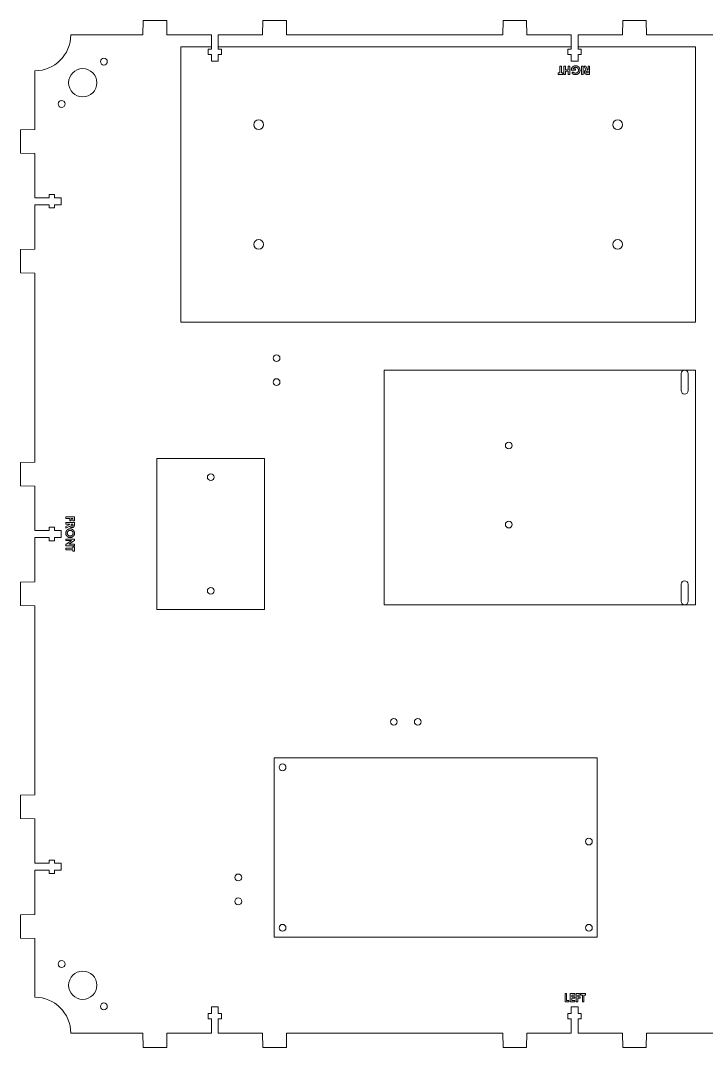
# Model space of a CAD drawing. Header units: millimetres. Extents: x -232 to 232, y -214 to 214.
# Drawn here: x -231.5 to 55.1, y -214.4 to 214.4 of the extents above; entities that cross this region are included whole.
import ezdxf

# ---------------------------------------------------------------- set-up
doc = ezdxf.new("R2010")
doc.units = ezdxf.units.MM

msp = doc.modelspace()

# ---------------------------------------------------------------- linework, layer by layer
at = {"color": 7, "linetype": 'Continuous', "lineweight": 15}
for p, q in [((-180.25, 214.45), (-180.35, 208.45)), ((-180.25, 214.45), (-170.45, 214.45)), ((-170.35, 208.45), (-170.45, 214.45)), ((-130.25, 214.45), (-130.35, 208.45)), ((-130.25, 214.45), (-120.45, 214.45)), ((-120.35, 208.45), (-120.45, 214.45)), ((-29.9, 214.45), (-30, 208.45)), ((-29.9, 214.45), (-20.1, 214.45)), ((-20, 208.45), (-20.1, 214.45)), ((20.1, 214.45), (20, 208.45)), ((29.9, 214.45), (20.1, 214.45)), ((30, 208.45), (29.9, 214.45)), ((-180.35, 208.45), (-210.53, 208.45)), ((-151.78, 208.45), (-170.35, 208.45)), ((-151.78, 208.45), (-151.78, 202.45)), ((-130.35, 208.45), (-148.93, 208.45)), ((-148.93, 202.45), (-148.93, 208.45)), ((-30, 208.45), (-120.35, 208.45)), ((-1.43, 208.45), (-20, 208.45)), ((-1.43, 208.45), (-1.43, 202.45)), ((1.43, 208.45), (20, 208.45)), ((1.43, 208.45), (1.43, 202.45)), ((30, 208.45), (120.35, 208.45)), ((-164.53, 88.45), (-164.53, 203.45)), ((-151.78, 203.45), (-164.53, 203.45)), ((-153.15, 202.45), (-153.15, 200.25)), ((-151.78, 202.45), (-153.15, 202.45)), ((-1.43, 203.45), (-148.93, 203.45)), ((-147.55, 202.45), (-148.93, 202.45)), ((-147.55, 200.25), (-147.55, 202.45)), ((-2.8, 202.45), (-2.8, 200.25)), ((-1.43, 202.45), (-2.8, 202.45)), ((50.48, 203.45), (1.43, 203.45)), ((1.43, 202.45), (2.8, 202.45)), ((2.8, 202.45), (2.8, 200.25)), ((50.48, 88.45), (50.48, 203.45)), ((-153.15, 200.25), (-151.78, 200.25)), ((-151.78, 200.25), (-151.78, 197.45)), ((-151.78, 197.45), (-148.93, 197.45)), ((-148.93, 200.25), (-147.55, 200.25)), ((-148.93, 197.45), (-148.93, 200.25)), ((-2.8, 200.25), (-1.43, 200.25)), ((-1.43, 200.25), (-1.43, 197.45)), ((1.43, 197.45), (-1.43, 197.45)), ((2.8, 200.25), (1.43, 200.25)), ((1.43, 200.25), (1.43, 197.45)), ((-225.53, 193.45), (-225.53, 168.97)), ((-6.17, 192.58), (-6.17, 195.45)), ((-6.17, 195.45), (-5.54, 195.45)), ((-5.54, 195.45), (-5.54, 192.58)), ((-4.46, 191.95), (-4.46, 195.45)), ((-4.46, 195.45), (-3.84, 195.45)), ((-3.84, 195.45), (-3.84, 193.92)), ((-3.84, 193.92), (-2.62, 193.92)), ((-2.62, 193.3), (-3.84, 193.3)), ((-3.84, 193.3), (-3.84, 191.95)), ((-2.62, 195.45), (-2, 195.45)), ((-2.62, 193.92), (-2.62, 195.45)), ((-2.62, 191.95), (-2.62, 193.3)), ((-2, 195.45), (-2, 191.95)), ((-1.36, 193.66), (-1.37, 193.8)), ((0.38, 193.66), (-1.36, 193.66)), ((-0.62, 194.28), (0.38, 194.28)), ((0.38, 194.28), (0.38, 193.66)), ((2.89, 195.45), (3.52, 195.45)), ((2.89, 191.95), (2.89, 195.45)), ((3.52, 195.45), (3.52, 191.95)), ((4.76, 193.85), (3.95, 195.45)), ((3.95, 195.45), (4.65, 195.45)), ((4.65, 195.45), (5.42, 193.92)), ((5.63, 193.3), (5.39, 193.3)), ((5.42, 193.92), (5.63, 193.92)), ((5.63, 195.45), (6.26, 195.45)), ((5.63, 193.92), (5.63, 195.45)), ((5.63, 192.58), (5.63, 193.3)), ((6.26, 195.45), (6.26, 191.95)), ((-6.8, 191.95), (-6.8, 192.58)), ((-6.8, 192.58), (-6.17, 192.58)), ((-4.91, 191.95), (-6.8, 191.95)), ((-5.54, 192.58), (-4.91, 192.58)), ((-4.91, 192.58), (-4.91, 191.95)), ((-3.84, 191.95), (-4.46, 191.95)), ((-2, 191.95), (-2.62, 191.95)), ((-1.12, 192.51), (-0.65, 192.96)), ((3.52, 191.95), (2.89, 191.95)), ((5.42, 192.58), (5.63, 192.58)), ((6.26, 191.95), (5.53, 191.95)), ((-225.53, 168.97), (-231.53, 168.87)), ((-231.53, 159.07), (-231.53, 168.87)), ((-231.53, 159.07), (-225.53, 158.97)), ((-225.53, 158.97), (-225.53, 140.39)), ((-219.53, 140.39), (-219.53, 141.77)), ((-219.53, 141.77), (-217.32, 141.77)), ((-217.32, 141.77), (-217.32, 140.39)), ((-225.53, 140.39), (-219.53, 140.39)), ((-219.53, 137.54), (-225.53, 137.54)), ((-225.53, 137.54), (-225.53, 118.97)), ((-219.53, 136.17), (-219.53, 137.54)), ((-217.32, 140.39), (-214.53, 140.39)), ((-214.53, 137.54), (-217.32, 137.54)), ((-217.32, 137.54), (-217.32, 136.17)), ((-214.53, 140.39), (-214.53, 137.54)), ((-217.32, 136.17), (-219.53, 136.17)), ((-225.53, 118.97), (-231.53, 118.87)), ((-231.53, 109.07), (-231.53, 118.87)), ((-231.53, 109.07), (-225.53, 108.97)), ((-225.53, 108.97), (-225.53, 30)), ((50.48, 88.45), (-164.53, 88.45)), ((-79.53, 68.45), (50.48, 68.45)), ((-79.53, 68.45), (-79.53, -29.55)), ((44.55, 67.03), (44.55, 59.88)), ((47.4, 67.03), (47.4, 59.88)), ((50.48, 68.45), (50.48, -29.55)), ((-174.53, -31.5), (-174.53, 31.5)), ((-174.53, 31.5), (-129.53, 31.5)), ((-129.53, -31.5), (-129.53, 31.5)), ((-225.53, 30), (-231.53, 29.9)), ((-231.53, 20.1), (-231.53, 29.9)), ((-231.53, 20.1), (-225.53, 20)), ((-225.53, 20), (-225.53, 1.43)), ((-212.53, 7.13), (-209.03, 7.13)), ((-212.53, 6.51), (-212.53, 7.13)), ((-210.95, 6.51), (-212.53, 6.51)), ((-212.53, 4.8), (-209.03, 4.8)), ((-212.53, 4.17), (-212.53, 4.8)), ((-210.95, 5.43), (-210.95, 6.51)), ((-210.33, 5.43), (-210.95, 5.43)), ((-209.65, 6.51), (-210.33, 6.51)), ((-210.33, 6.51), (-210.33, 5.43)), ((-209.65, 5.43), (-209.65, 6.51)), ((-209.03, 5.43), (-209.65, 5.43)), ((-209.03, 7.13), (-209.03, 5.43)), ((-209.03, 4.8), (-209.03, 4.07)), ((-225.53, 1.43), (-219.53, 1.43)), ((-219.53, 1.43), (-219.53, 2.8)), ((-219.53, 2.8), (-217.32, 2.8)), ((-217.32, 2.8), (-217.32, 1.43)), ((-217.32, 1.43), (-214.53, 1.43)), ((-214.53, 1.43), (-214.53, -1.43)), ((-211, 4.17), (-212.53, 4.17)), ((-212.53, 3.19), (-211, 3.96)), ((-210.93, 3.3), (-212.53, 2.49)), ((-212.53, 2.49), (-212.53, 3.19)), ((-211, 3.96), (-211, 4.17)), ((-209.65, 4.17), (-210.37, 4.17)), ((-210.37, 4.17), (-210.37, 3.93)), ((-209.65, 3.96), (-209.65, 4.17)), ((-219.53, -1.43), (-225.53, -1.43)), ((-225.53, -1.43), (-225.53, -20)), ((-219.53, -2.8), (-219.53, -1.43)), ((-217.32, -2.8), (-219.53, -2.8)), ((-214.53, -1.43), (-217.32, -1.43)), ((-217.32, -1.43), (-217.32, -2.8)), ((-212.53, -2.11), (-209.03, -2.11)), ((-212.53, -2.74), (-212.53, -2.11)), ((-212.53, -4.32), (-210.23, -2.74)), ((-210.23, -2.74), (-212.53, -2.74)), ((-209.03, -2.67), (-211.33, -4.26)), ((-211.33, -4.26), (-209.03, -4.26)), ((-209.03, -2.11), (-209.03, -2.67)), ((-209.03, -4.26), (-209.03, -4.89)), ((-212.53, -4.89), (-212.53, -4.32)), ((-209.03, -4.89), (-212.53, -4.89)), ((-212.53, -6.6), (-212.53, -5.97)), ((-212.53, -5.97), (-209.65, -5.97)), ((-209.65, -6.6), (-212.53, -6.6)), ((-209.65, -5.34), (-209.03, -5.34)), ((-209.65, -5.97), (-209.65, -5.34)), ((-209.65, -7.22), (-209.65, -6.6)), ((-209.03, -7.22), (-209.65, -7.22)), ((-209.03, -5.34), (-209.03, -7.22)), ((-225.53, -20), (-231.53, -20.1)), ((-231.53, -29.9), (-231.53, -20.1)), ((44.55, -28.12), (44.55, -20.98)), ((47.4, -28.12), (47.4, -20.98)), ((-231.53, -29.9), (-225.53, -30)), ((-225.53, -30), (-225.53, -108.97)), ((-79.53, -29.55), (50.48, -29.55)), ((-174.53, -31.5), (-129.53, -31.5)), ((-125.53, -168.45), (-125.53, -93.45)), ((9.47, -93.45), (-125.53, -93.45)), ((9.47, -168.45), (9.47, -93.45)), ((-225.53, -108.97), (-231.53, -109.07)), ((-231.53, -118.87), (-231.53, -109.07)), ((-231.53, -118.87), (-225.53, -118.97)), ((-225.53, -118.97), (-225.53, -137.54)), ((-219.53, -137.54), (-219.53, -136.17)), ((-219.53, -136.17), (-217.32, -136.17)), ((-217.32, -136.17), (-217.32, -137.54)), ((-225.53, -137.54), (-219.53, -137.54)), ((-219.53, -140.39), (-225.53, -140.39)), ((-225.53, -140.39), (-225.53, -158.97)), ((-219.53, -141.77), (-219.53, -140.39)), ((-217.32, -137.54), (-214.53, -137.54)), ((-214.53, -140.39), (-217.32, -140.39)), ((-217.32, -140.39), (-217.32, -141.77)), ((-214.53, -137.54), (-214.53, -140.39)), ((-217.32, -141.77), (-219.53, -141.77)), ((-225.53, -158.97), (-231.53, -159.07)), ((-231.53, -168.87), (-231.53, -159.07)), ((-231.53, -168.87), (-225.53, -168.97)), ((-225.53, -168.97), (-225.53, -193.45)), ((9.47, -168.45), (-125.53, -168.45)), ((-3.99, -195.45), (-3.99, -191.95)), ((-3.99, -191.95), (-3.37, -191.95)), ((-3.37, -191.95), (-3.37, -194.82)), ((-1.84, -195.45), (-1.84, -191.95)), ((-1.84, -191.95), (0.04, -191.95)), ((0.04, -192.58), (-1.21, -192.58)), ((-1.21, -192.58), (-1.21, -193.25)), ((0.04, -191.95), (0.04, -192.58)), ((0.67, -195.45), (0.67, -191.95)), ((0.67, -191.95), (2.38, -191.95)), ((2.38, -192.58), (1.3, -192.58)), ((1.3, -192.58), (1.3, -193.25)), ((2.38, -191.95), (2.38, -192.58)), ((2.65, -192.58), (2.65, -191.95)), ((2.65, -191.95), (4.53, -191.95)), ((3.28, -192.58), (2.65, -192.58)), ((3.28, -195.45), (3.28, -192.58)), ((4.53, -192.58), (3.9, -192.58)), ((3.9, -192.58), (3.9, -195.45)), ((4.53, -191.95), (4.53, -192.58)), ((-2.38, -195.45), (-3.99, -195.45)), ((-3.37, -194.82), (-2.38, -194.82)), ((-2.38, -194.82), (-2.38, -195.45)), ((0.04, -195.45), (-1.84, -195.45)), ((-1.21, -193.25), (0.04, -193.25)), ((0.04, -193.88), (-1.21, -193.88)), ((-1.21, -193.88), (-1.21, -194.82)), ((-1.21, -194.82), (0.04, -194.82)), ((0.04, -193.25), (0.04, -193.88)), ((0.04, -194.82), (0.04, -195.45)), ((1.3, -195.45), (0.67, -195.45)), ((1.3, -193.25), (2.38, -193.25)), ((2.38, -193.88), (1.3, -193.88)), ((1.3, -193.88), (1.3, -195.45)), ((2.38, -193.25), (2.38, -193.88)), ((3.9, -195.45), (3.28, -195.45)), ((-153.15, -202.45), (-153.15, -200.25)), ((-153.15, -200.25), (-151.78, -200.25)), ((-151.78, -200.25), (-151.78, -197.45)), ((-151.78, -197.45), (-148.93, -197.45)), ((-148.93, -197.45), (-148.93, -200.25)), ((-148.93, -200.25), (-147.55, -200.25)), ((-147.55, -200.25), (-147.55, -202.45)), ((-2.8, -202.45), (-2.8, -200.25)), ((-2.8, -200.25), (-1.43, -200.25)), ((-1.43, -200.25), (-1.43, -197.45)), ((1.43, -197.45), (-1.43, -197.45)), ((1.43, -200.25), (1.43, -197.45)), ((2.8, -200.25), (1.43, -200.25)), ((2.8, -202.45), (2.8, -200.25)), ((-151.78, -202.45), (-153.15, -202.45)), ((-151.78, -208.45), (-151.78, -202.45)), ((-147.55, -202.45), (-148.93, -202.45)), ((-148.93, -202.45), (-148.93, -208.45)), ((-1.43, -202.45), (-2.8, -202.45)), ((-1.43, -208.45), (-1.43, -202.45)), ((1.43, -202.45), (2.8, -202.45)), ((1.43, -208.45), (1.43, -202.45)), ((-210.53, -208.45), (-180.35, -208.45)), ((-180.35, -208.45), (-180.25, -214.45)), ((-170.45, -214.45), (-170.35, -208.45)), ((-170.35, -208.45), (-151.78, -208.45)), ((-148.93, -208.45), (-130.35, -208.45)), ((-130.35, -208.45), (-130.25, -214.45)), ((-120.45, -214.45), (-120.35, -208.45)), ((-120.35, -208.45), (-30, -208.45)), ((-30, -208.45), (-29.9, -214.45)), ((-20.1, -214.45), (-20, -208.45)), ((-20, -208.45), (-1.43, -208.45)), ((20, -208.45), (1.43, -208.45)), ((20, -208.45), (20.1, -214.45)), ((29.9, -214.45), (30, -208.45)), ((120.35, -208.45), (30, -208.45)), ((-180.25, -214.45), (-170.45, -214.45)), ((-130.25, -214.45), (-120.45, -214.45)), ((-29.9, -214.45), (-20.1, -214.45)), ((29.9, -214.45), (20.1, -214.45))]:
    msp.add_line(p, q, dxfattribs=at)
for centre, radius in [((-196.69, 197.29), 1.43), ((-205.53, 188.45), 5.9), ((-214.36, 179.61), 1.43), ((-132.03, 170.95), 2), ((17.98, 170.95), 2), ((-132.03, 120.95), 2), ((17.98, 120.95), 2), ((-124.53, 73.45), 1.42), ((-124.53, 63.45), 1.42), ((-27.52, 36.95), 1.42), ((-152.03, 23.75), 1.42), ((-27.52, 3.95), 1.42), ((-152.03, -23.75), 1.42), ((-75.53, -78.45), 1.42), ((-65.53, -78.45), 1.42), ((-122.03, -97.45), 1.42), ((5.97, -128.45), 1.42), ((-140.53, -143.45), 1.43), ((-140.53, -153.45), 1.43), ((-122.03, -164.45), 1.42), ((5.97, -164.45), 1.42), ((-214.36, -179.61), 1.43), ((-205.53, -188.45), 5.9), ((-196.69, -197.29), 1.43)]:
    msp.add_circle(centre, radius, dxfattribs=at)
for centre, radius, start, end in [((-225.53, 208.45), 15, 270, 0), ((45.98, 67.03), 1.42, 0, 180), ((45.98, 59.88), 1.42, 180, 0), ((45.98, -20.98), 1.43, 0, 180), ((45.98, -28.12), 1.43, 180, 0), ((-225.53, -208.45), 15, 0, 90)]:
    msp.add_arc(centre, radius, start, end, dxfattribs=at)
for points, knots in [([(-1.37, 193.8), (-1.37, 193.84), (-1.37, 193.92), (-1.36, 194.03), (-1.34, 194.15), (-1.31, 194.26), (-1.28, 194.37), (-1.24, 194.47), (-1.19, 194.58), (-1.13, 194.69), (-1.07, 194.79), (-1, 194.88), (-0.93, 194.97), (-0.86, 195.05), (-0.78, 195.13), (-0.7, 195.2), (-0.61, 195.26), (-0.52, 195.32), (-0.42, 195.37), (-0.32, 195.42), (-0.21, 195.46), (-0.1, 195.49), (0.01, 195.51), (0.13, 195.53), (0.25, 195.54), (0.33, 195.54), (0.37, 195.54)], [0, 0, 0, 0, 0.0419561, 0.0838374, 0.1253297, 0.1668251, 0.2084872, 0.2506579, 0.2931106, 0.3364618, 0.3796157, 0.4216808, 0.4630152, 0.5037472, 0.5437176, 0.5834649, 0.6231529, 0.6628895, 0.7028108, 0.7428727, 0.7836392, 0.8248405, 0.866918, 0.9100605, 0.9542098, 1, 1, 1, 1]), ([(0.36, 194.91), (0.33, 194.91), (0.27, 194.91), (0.19, 194.9), (0.11, 194.89), (0.04, 194.88), (-0.04, 194.85), (-0.11, 194.83), (-0.17, 194.8), (-0.23, 194.76), (-0.29, 194.72), (-0.35, 194.67), (-0.4, 194.62), (-0.45, 194.56), (-0.5, 194.5), (-0.54, 194.43), (-0.59, 194.36), (-0.61, 194.31), (-0.62, 194.28)], [0, 0, 0, 0, 0.069342, 0.136133, 0.200535, 0.262767, 0.323389, 0.382953, 0.440937, 0.498748, 0.556278, 0.614728, 0.673714, 0.734792, 0.797576, 0.86229, 0.929678, 1, 1, 1, 1]), ([(1.64, 193.68), (1.64, 193.72), (1.63, 193.81), (1.62, 193.93), (1.59, 194.05), (1.55, 194.16), (1.5, 194.27), (1.43, 194.37), (1.36, 194.46), (1.27, 194.56), (1.18, 194.64), (1.08, 194.71), (0.97, 194.77), (0.86, 194.82), (0.74, 194.86), (0.62, 194.89), (0.49, 194.91), (0.4, 194.91), (0.36, 194.91)], [0, 0, 0, 0, 0.063874, 0.125841, 0.186457, 0.246336, 0.306267, 0.366955, 0.42886, 0.492563, 0.556595, 0.619071, 0.681028, 0.742582, 0.804912, 0.86786, 0.932938, 1, 1, 1, 1]), ([(0.37, 195.54), (0.42, 195.54), (0.5, 195.54), (0.64, 195.53), (0.76, 195.51), (0.89, 195.48), (1.01, 195.45), (1.12, 195.41), (1.23, 195.36), (1.34, 195.3), (1.45, 195.24), (1.55, 195.17), (1.64, 195.1), (1.73, 195.02), (1.81, 194.93), (1.88, 194.83), (1.95, 194.73), (2.02, 194.63), (2.08, 194.52), (2.13, 194.4), (2.17, 194.29), (2.21, 194.17), (2.23, 194.05), (2.25, 193.93), (2.26, 193.81), (2.27, 193.72), (2.27, 193.68)], [0, 0, 0, 0, 0.045177, 0.089554, 0.132591, 0.175068, 0.216835, 0.258412, 0.299395, 0.34053, 0.381365, 0.421966, 0.462143, 0.502292, 0.542775, 0.583285, 0.62468, 0.666691, 0.70889, 0.750592, 0.791965, 0.832957, 0.874428, 0.915866, 0.957652, 1, 1, 1, 1]), ([(0.41, 192.49), (0.45, 192.49), (0.53, 192.49), (0.66, 192.51), (0.78, 192.54), (0.89, 192.57), (1, 192.62), (1.1, 192.68), (1.19, 192.75), (1.28, 192.83), (1.37, 192.92), (1.44, 193.02), (1.5, 193.12), (1.55, 193.22), (1.59, 193.33), (1.62, 193.44), (1.63, 193.56), (1.64, 193.64), (1.64, 193.68)], [0, 0, 0, 0, 0.067193, 0.13194, 0.195206, 0.257151, 0.318871, 0.380526, 0.442962, 0.506874, 0.570467, 0.632465, 0.693241, 0.753455, 0.813441, 0.873852, 0.936105, 1, 1, 1, 1]), ([(2.27, 193.68), (2.26, 193.63), (2.26, 193.51), (2.24, 193.35), (2.2, 193.19), (2.15, 193.03), (2.09, 192.88), (2.01, 192.74), (1.92, 192.6), (1.84, 192.52), (1.81, 192.47)], [0, 0, 0, 0, 0.129258, 0.255246, 0.378909, 0.50093, 0.623252, 0.746433, 0.871368, 1, 1, 1, 1]), ([(4.11, 192.94), (4.11, 192.97), (4.11, 193.03), (4.11, 193.11), (4.13, 193.18), (4.15, 193.25), (4.17, 193.32), (4.2, 193.39), (4.23, 193.45), (4.27, 193.51), (4.31, 193.57), (4.36, 193.62), (4.41, 193.67), (4.47, 193.71), (4.54, 193.75), (4.6, 193.79), (4.68, 193.82), (4.73, 193.84), (4.76, 193.85)], [0, 0, 0, 0, 0.068738, 0.134783, 0.198527, 0.260938, 0.320957, 0.379897, 0.438493, 0.496142, 0.55425, 0.612731, 0.672493, 0.733974, 0.796799, 0.861942, 0.929401, 1, 1, 1, 1]), ([(5.39, 193.3), (5.36, 193.3), (5.3, 193.3), (5.22, 193.29), (5.14, 193.28), (5.07, 193.28), (5.01, 193.27), (4.96, 193.25), (4.91, 193.23), (4.87, 193.21), (4.84, 193.19), (4.81, 193.16), (4.79, 193.14), (4.77, 193.1), (4.75, 193.07), (4.74, 193.02), (4.73, 192.98), (4.73, 192.95), (4.73, 192.94)], [0, 0, 0, 0, 0.105558, 0.202122, 0.290736, 0.370617, 0.442748, 0.507764, 0.565672, 0.616562, 0.663447, 0.708377, 0.753458, 0.798569, 0.845127, 0.893728, 0.944698, 1, 1, 1, 1]), ([(-0.46, 192.03), (-0.49, 192.04), (-0.55, 192.06), (-0.63, 192.11), (-0.72, 192.16), (-0.8, 192.22), (-0.88, 192.28), (-0.96, 192.35), (-1.04, 192.43), (-1.09, 192.48), (-1.12, 192.51)], [0, 0, 0, 0, 0.111803, 0.227404, 0.345669, 0.467905, 0.594194, 0.724668, 0.859642, 1, 1, 1, 1]), ([(-0.65, 192.96), (-0.61, 192.92), (-0.53, 192.85), (-0.41, 192.75), (-0.29, 192.67), (-0.16, 192.6), (-0.02, 192.55), (0.12, 192.52), (0.26, 192.49), (0.36, 192.49), (0.41, 192.49)], [0, 0, 0, 0, 0.134447, 0.263807, 0.389241, 0.511496, 0.632427, 0.753439, 0.87526, 1, 1, 1, 1]), ([(0.39, 191.86), (0.35, 191.86), (0.28, 191.86), (0.17, 191.87), (0.06, 191.88), (-0.05, 191.9), (-0.16, 191.92), (-0.26, 191.95), (-0.36, 191.99), (-0.43, 192.01), (-0.46, 192.03)], [0, 0, 0, 0, 0.128976, 0.256614, 0.382375, 0.50745, 0.631232, 0.754221, 0.877301, 1, 1, 1, 1]), ([(1.81, 192.47), (1.78, 192.45), (1.74, 192.4), (1.67, 192.33), (1.59, 192.26), (1.51, 192.2), (1.43, 192.15), (1.35, 192.1), (1.27, 192.05), (1.18, 192.01), (1.09, 191.98), (1, 191.95), (0.9, 191.92), (0.8, 191.9), (0.7, 191.88), (0.6, 191.87), (0.5, 191.86), (0.43, 191.86), (0.39, 191.86)], [0, 0, 0, 0, 0.063787, 0.126616, 0.188343, 0.249479, 0.309864, 0.370656, 0.430675, 0.491278, 0.551874, 0.613065, 0.675167, 0.737705, 0.801473, 0.866116, 0.93226, 1, 1, 1, 1]), ([(5.53, 191.95), (5.48, 191.95), (5.39, 191.95), (5.25, 191.96), (5.13, 191.96), (5.02, 191.97), (4.91, 191.99), (4.82, 192.01), (4.74, 192.03), (4.67, 192.05), (4.61, 192.08), (4.55, 192.11), (4.49, 192.15), (4.44, 192.19), (4.39, 192.23), (4.34, 192.28), (4.3, 192.33), (4.26, 192.39), (4.22, 192.45), (4.19, 192.51), (4.16, 192.58), (4.14, 192.64), (4.13, 192.72), (4.11, 192.79), (4.11, 192.87), (4.11, 192.92), (4.11, 192.94)], [0, 0, 0, 0, 0.072858, 0.140126, 0.202191, 0.258785, 0.31065, 0.356897, 0.398298, 0.435139, 0.469338, 0.502878, 0.535973, 0.569621, 0.602796, 0.636402, 0.67065, 0.705713, 0.741084, 0.776499, 0.811858, 0.848034, 0.884571, 0.922007, 0.960215, 1, 1, 1, 1]), ([(4.73, 192.94), (4.73, 192.92), (4.74, 192.88), (4.75, 192.83), (4.77, 192.78), (4.8, 192.74), (4.84, 192.7), (4.88, 192.66), (4.93, 192.63), (4.98, 192.62), (5.02, 192.61), (5.06, 192.6), (5.11, 192.59), (5.16, 192.59), (5.21, 192.58), (5.28, 192.58), (5.34, 192.58), (5.39, 192.58), (5.42, 192.58)], [0, 0, 0, 0, 0.063753, 0.124452, 0.185322, 0.2467, 0.3093, 0.372394, 0.436875, 0.505164, 0.543418, 0.588552, 0.639762, 0.697972, 0.76333, 0.83502, 0.913895, 1, 1, 1, 1]), ([(-212.61, 0.32), (-212.61, 0.39), (-212.61, 0.52), (-212.58, 0.7), (-212.54, 0.88), (-212.48, 1.05), (-212.4, 1.21), (-212.31, 1.36), (-212.2, 1.5), (-212.07, 1.63), (-211.93, 1.76), (-211.79, 1.86), (-211.63, 1.95), (-211.47, 2.03), (-211.31, 2.08), (-211.14, 2.12), (-210.96, 2.15), (-210.84, 2.15), (-210.77, 2.15)], [0, 0, 0, 0, 0.066749, 0.131152, 0.193732, 0.255326, 0.316388, 0.378027, 0.440406, 0.504557, 0.568658, 0.630986, 0.692288, 0.752615, 0.8132, 0.874016, 0.936158, 1, 1, 1, 1]), ([(-210.79, -1.48), (-210.85, -1.48), (-210.97, -1.48), (-211.15, -1.45), (-211.33, -1.41), (-211.49, -1.35), (-211.65, -1.28), (-211.81, -1.19), (-211.95, -1.08), (-212.09, -0.96), (-212.21, -0.82), (-212.32, -0.68), (-212.41, -0.53), (-212.49, -0.37), (-212.54, -0.21), (-212.58, -0.04), (-212.61, 0.14), (-212.61, 0.26), (-212.61, 0.32)], [0, 0, 0, 0, 0.065715, 0.129494, 0.191702, 0.253134, 0.314179, 0.375809, 0.43847, 0.502816, 0.566965, 0.629382, 0.690509, 0.751099, 0.811688, 0.872943, 0.935508, 1, 1, 1, 1]), ([(-211.72, 1.1), (-211.74, 1.07), (-211.78, 1.01), (-211.84, 0.92), (-211.88, 0.83), (-211.92, 0.74), (-211.95, 0.64), (-211.97, 0.54), (-211.98, 0.43), (-211.99, 0.36), (-211.99, 0.33)], [0, 0, 0, 0, 0.127991, 0.2530984, 0.3761841, 0.4989363, 0.6215259, 0.7457069, 0.8715754, 1, 1, 1, 1]), ([(-211.99, 0.33), (-211.99, 0.29), (-211.98, 0.21), (-211.97, 0.09), (-211.94, -0.02), (-211.9, -0.13), (-211.85, -0.23), (-211.79, -0.33), (-211.72, -0.42), (-211.64, -0.51), (-211.55, -0.59), (-211.45, -0.66), (-211.35, -0.72), (-211.25, -0.77), (-211.14, -0.81), (-211.02, -0.83), (-210.9, -0.85), (-210.82, -0.85), (-210.78, -0.85)], [0, 0, 0, 0, 0.0641407, 0.1261988, 0.1868215, 0.2469098, 0.3072239, 0.3681116, 0.4303215, 0.4941195, 0.5582179, 0.6211001, 0.6825583, 0.7440628, 0.8059092, 0.868982, 0.9332545, 1, 1, 1, 1]), ([(-210.78, 1.53), (-210.83, 1.52), (-210.92, 1.52), (-211.06, 1.5), (-211.19, 1.47), (-211.31, 1.42), (-211.43, 1.36), (-211.53, 1.29), (-211.63, 1.2), (-211.69, 1.13), (-211.72, 1.1)], [0, 0, 0, 0, 0.134797, 0.264181, 0.388435, 0.509667, 0.630435, 0.750688, 0.873464, 1, 1, 1, 1]), ([(-210.02, 2.65), (-210.05, 2.65), (-210.1, 2.65), (-210.18, 2.66), (-210.26, 2.67), (-210.33, 2.69), (-210.4, 2.71), (-210.46, 2.74), (-210.53, 2.77), (-210.58, 2.81), (-210.64, 2.85), (-210.69, 2.9), (-210.74, 2.95), (-210.78, 3.01), (-210.83, 3.08), (-210.86, 3.15), (-210.9, 3.22), (-210.92, 3.27), (-210.93, 3.3)], [0, 0, 0, 0, 0.068741, 0.134789, 0.198536, 0.260386, 0.320962, 0.379904, 0.438503, 0.496154, 0.554265, 0.612749, 0.672513, 0.733646, 0.79679, 0.861936, 0.929398, 1, 1, 1, 1]), ([(-208.94, 0.33), (-208.94, 0.27), (-208.94, 0.15), (-208.97, -0.03), (-209.01, -0.2), (-209.07, -0.36), (-209.14, -0.52), (-209.24, -0.67), (-209.35, -0.81), (-209.47, -0.95), (-209.61, -1.07), (-209.76, -1.18), (-209.91, -1.27), (-210.07, -1.35), (-210.24, -1.41), (-210.41, -1.45), (-210.6, -1.48), (-210.72, -1.48), (-210.79, -1.48)], [0, 0, 0, 0, 0.06339, 0.125147, 0.185634, 0.245956, 0.306302, 0.367332, 0.430072, 0.494704, 0.559368, 0.622545, 0.684488, 0.745828, 0.807446, 0.870006, 0.933933, 1, 1, 1, 1]), ([(-209.56, 0.34), (-209.56, 0.38), (-209.57, 0.46), (-209.58, 0.58), (-209.61, 0.69), (-209.65, 0.8), (-209.7, 0.91), (-209.76, 1), (-209.83, 1.1), (-209.91, 1.19), (-210, 1.26), (-210.09, 1.34), (-210.19, 1.39), (-210.3, 1.44), (-210.41, 1.48), (-210.53, 1.51), (-210.65, 1.52), (-210.74, 1.52), (-210.78, 1.53)], [0, 0, 0, 0, 0.064604, 0.127503, 0.188508, 0.248691, 0.308577, 0.368787, 0.429858, 0.492768, 0.555705, 0.617662, 0.678956, 0.74018, 0.802339, 0.866301, 0.931712, 1, 1, 1, 1]), ([(-210.78, -0.85), (-210.74, -0.85), (-210.65, -0.85), (-210.53, -0.83), (-210.42, -0.81), (-210.31, -0.77), (-210.2, -0.72), (-210.1, -0.66), (-210, -0.59), (-209.91, -0.51), (-209.83, -0.42), (-209.76, -0.32), (-209.7, -0.23), (-209.65, -0.12), (-209.61, -0.01), (-209.58, 0.1), (-209.57, 0.22), (-209.56, 0.3), (-209.56, 0.34)], [0, 0, 0, 0, 0.065939, 0.129791, 0.192175, 0.253617, 0.314719, 0.376282, 0.438973, 0.503175, 0.567329, 0.629651, 0.69065, 0.751238, 0.811754, 0.872788, 0.93554, 1, 1, 1, 1]), ([(-210.77, 2.15), (-210.73, 2.15), (-210.65, 2.15), (-210.53, 2.14), (-210.41, 2.12), (-210.29, 2.1), (-210.18, 2.06), (-210.07, 2.02), (-209.96, 1.97), (-209.85, 1.91), (-209.75, 1.85), (-209.65, 1.78), (-209.56, 1.7), (-209.47, 1.62), (-209.39, 1.54), (-209.31, 1.45), (-209.25, 1.35), (-209.18, 1.24), (-209.12, 1.14), (-209.07, 1.03), (-209.03, 0.92), (-209, 0.8), (-208.97, 0.69), (-208.95, 0.57), (-208.94, 0.45), (-208.94, 0.37), (-208.94, 0.33)], [0, 0, 0, 0, 0.043115, 0.085683, 0.127595, 0.169006, 0.210449, 0.251829, 0.293462, 0.335399, 0.377495, 0.418707, 0.459892, 0.500892, 0.541892, 0.583232, 0.624982, 0.667207, 0.709589, 0.751101, 0.792567, 0.833544, 0.874827, 0.916017, 0.957859, 1, 1, 1, 1]), ([(-210.37, 3.93), (-210.37, 3.9), (-210.37, 3.84), (-210.37, 3.76), (-210.36, 3.68), (-210.35, 3.62), (-210.34, 3.56), (-210.33, 3.5), (-210.31, 3.46), (-210.29, 3.42), (-210.27, 3.38), (-210.24, 3.35), (-210.21, 3.33), (-210.18, 3.31), (-210.14, 3.29), (-210.1, 3.28), (-210.06, 3.28), (-210.03, 3.28), (-210.01, 3.28)], [0, 0, 0, 0, 0.105558, 0.202122, 0.290736, 0.370617, 0.442748, 0.507764, 0.565672, 0.616562, 0.663447, 0.708377, 0.753458, 0.798569, 0.845127, 0.893728, 0.944698, 1, 1, 1, 1]), ([(-209.03, 4.07), (-209.03, 4.02), (-209.03, 3.93), (-209.03, 3.79), (-209.04, 3.67), (-209.05, 3.56), (-209.06, 3.46), (-209.08, 3.36), (-209.1, 3.28), (-209.13, 3.21), (-209.15, 3.15), (-209.18, 3.09), (-209.22, 3.04), (-209.26, 2.98), (-209.3, 2.93), (-209.35, 2.89), (-209.41, 2.84), (-209.46, 2.8), (-209.52, 2.77), (-209.59, 2.73), (-209.65, 2.71), (-209.72, 2.68), (-209.79, 2.67), (-209.86, 2.66), (-209.94, 2.65), (-209.99, 2.65), (-210.02, 2.65)], [0, 0, 0, 0, 0.072877, 0.140162, 0.202243, 0.258851, 0.310778, 0.357037, 0.398448, 0.435299, 0.469507, 0.503055, 0.536158, 0.569602, 0.603019, 0.636633, 0.67089, 0.705962, 0.741342, 0.776451, 0.812145, 0.847995, 0.884542, 0.921987, 0.960205, 1, 1, 1, 1]), ([(-210.01, 3.28), (-209.99, 3.28), (-209.96, 3.28), (-209.9, 3.29), (-209.85, 3.31), (-209.81, 3.34), (-209.77, 3.38), (-209.74, 3.43), (-209.71, 3.48), (-209.69, 3.52), (-209.68, 3.56), (-209.67, 3.6), (-209.67, 3.65), (-209.66, 3.7), (-209.66, 3.75), (-209.65, 3.82), (-209.65, 3.89), (-209.65, 3.93), (-209.65, 3.96)], [0, 0, 0, 0, 0.063763, 0.125251, 0.185397, 0.246785, 0.309395, 0.3725, 0.436991, 0.505001, 0.543261, 0.588403, 0.639621, 0.697924, 0.763292, 0.834993, 0.913881, 1, 1, 1, 1])]:
    msp.add_open_spline(points, degree=3, knots=knots, dxfattribs=at)

doc.saveas('drawing.dxf')
